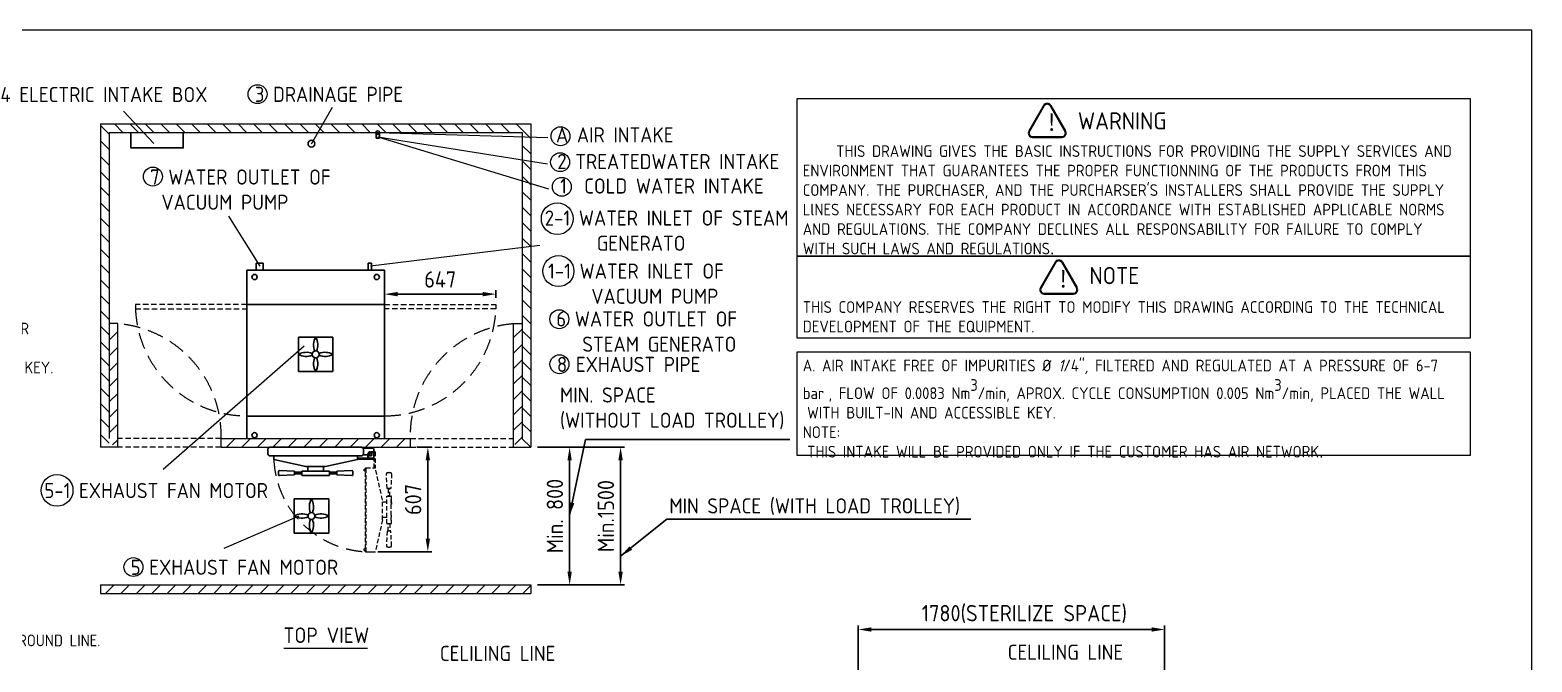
# Model space of a CAD drawing. Header units: millimetres. Extents: x -170975 to 48716, y -635 to 34110.
# Drawn here: x 39991 to 48716, y 4960 to 8635 of the extents above; entities that cross this region are included whole.
import ezdxf

# ---------------------------------------------------------------- set-up
doc = ezdxf.new("R2010")
doc.units = ezdxf.units.MM
doc.linetypes.add('HIDDEN', pattern=[9.525, 6.35, -3.175])
doc.layers.get('0').update_dxf_attribs({"lineweight": 25})
for name, color, linetype, lineweight in [('D', 3, 'Continuous', 9), ('F', 7, 'Continuous', 15), ('H', 2, 'HIDDEN', 15), ('S', 4, 'Continuous', 15)]:
    doc.layers.add(name, color=color, linetype=linetype, lineweight=lineweight)
doc.styles.get("Standard").update_dxf_attribs({"font": 'KAIU.TTF'})
doc.styles.add('STU25', font='isocp2.shx')
doc.dimstyles.new('STU25', dxfattribs={"dimscale": 38, "dimtxt": 2.5, "dimasz": 2, "dimexe": 0.6, "dimexo": 1, "dimgap": 1, "dimtad": 1, "dimdsep": 46, "dimtxsty": 'STU25', "dimcen": 2, "dimazin": 2, "dimtfac": 1, "dimtmove": 0, "dimatfit": 3, "dimfxl": 0, "dimtolj": 1, "dimtzin": 0, "dimarcsym": 0})
doc.dimstyles.new('STU25$7', dxfattribs={"dimscale": 38, "dimtxt": 2.5, "dimasz": 2, "dimexe": 1.25, "dimexo": 0.625, "dimgap": 1, "dimtad": 0, "dimdec": 4, "dimdsep": 46, "dimtxsty": 'STU25', "dimcen": 2.5, "dimazin": 2, "dimtfac": 1, "dimtdec": 4, "dimtmove": 0, "dimatfit": 3, "dimfxl": 0, "dimtolj": 1, "dimtzin": 0, "dimarcsym": 0})

# ---------------------------------------------------------------- blocks, each defined once
blk = doc.blocks.new('*D9')
at = {"layer": 'D', "color": 0, "lineweight": -2}
for p, q in [((42238.1, 6208.7), (42324.6, 6208.7)), ((42301.8, 5677.3), (42301.8, 6132.7)), ((42010.7, 5601.3), (42324.6, 5601.3))]:
    blk.add_line(p, q, dxfattribs=at)
at = {"layer": 'D', "color": 0}
for points in [[(42314.4, 6132.7), (42289.1, 6132.7), (42301.8, 6208.7)], [(42289.1, 5677.3), (42314.4, 5677.3), (42301.8, 5601.3)]]:
    blk.add_solid(points, dxfattribs=at)
at = {"layer": 'Defpoints', "color": 0}
for p in [(42200.1, 6208.7), (42301.8, 6208.7), (41972.7, 5601.3)]:
    blk.add_point(p, dxfattribs=at)
at = {"layer": 'D', "color": 0, "insert": (42216.3, 5905), "char_height": 95, "attachment_point": 5, "rotation": 90, "style": 'STU25'}
blk.add_mtext('\\A1;607', dxfattribs=at)
blk = doc.blocks.new('*D11')
at = {"layer": 'D', "color": 0, "lineweight": -2}
for p, q in [((42938.1, 6208.7), (43148.2, 6208.7)), ((43125.4, 6132.7), (43125.4, 5484.7)), ((42938.1, 5408.7), (43148.2, 5408.7))]:
    blk.add_line(p, q, dxfattribs=at)
at = {"layer": 'D', "color": 0}
for points in [[(43138, 6132.7), (43112.7, 6132.7), (43125.4, 6208.7)], [(43112.7, 5484.7), (43138, 5484.7), (43125.4, 5408.7)]]:
    blk.add_solid(points, dxfattribs=at)
at = {"layer": 'Defpoints', "color": 0}
for p in [(42900.1, 6208.7), (42900.1, 5408.7), (43125.4, 5408.7)]:
    blk.add_point(p, dxfattribs=at)
at = {"layer": 'D', "color": 0, "insert": (43039.9, 5808.7), "char_height": 95, "attachment_point": 5, "rotation": 90, "style": 'STU25'}
blk.add_mtext('\\A1;{\\Fisocp2.shx;Min. 800}', dxfattribs=at)
blk = doc.blocks.new('*D12')
at = {"layer": 'D', "color": 0, "lineweight": -2}
for p, q in [((42938.1, 6208.7), (43444.3, 6208.7)), ((43421.5, 6132.7), (43421.5, 5484.7)), ((42938.1, 5408.7), (43444.3, 5408.7))]:
    blk.add_line(p, q, dxfattribs=at)
at = {"layer": 'D', "color": 0}
for points in [[(43434.1, 6132.7), (43408.8, 6132.7), (43421.5, 6208.7)], [(43408.8, 5484.7), (43434.1, 5484.7), (43421.5, 5408.7)]]:
    blk.add_solid(points, dxfattribs=at)
at = {"layer": 'Defpoints', "color": 0}
for p in [(42900.1, 6208.7), (42900.1, 5408.7), (43421.5, 5408.7)]:
    blk.add_point(p, dxfattribs=at)
at = {"layer": 'D', "color": 0, "insert": (43336, 5808.7), "char_height": 95, "attachment_point": 5, "rotation": 90, "style": 'STU25'}
blk.add_mtext('\\A1;{\\Fisocp2.shx;Min.1500}', dxfattribs=at)
blk = doc.blocks.new('*D14')
at = {"layer": 'D', "color": 0, "lineweight": -2}
for p, q in [((42050.1, 7076.7), (42050.1, 7121.8)), ((42126.1, 7099), (42621.1, 7099)), ((42697.1, 7076.7), (42697.1, 7121.8))]:
    blk.add_line(p, q, dxfattribs=at)
at = {"layer": 'D', "color": 0}
for points in [[(42126.1, 7111.7), (42126.1, 7086.4), (42050.1, 7099)], [(42621.1, 7086.4), (42621.1, 7111.7), (42697.1, 7099)]]:
    blk.add_solid(points, dxfattribs=at)
at = {"layer": 'Defpoints', "color": 0}
for p in [(42697.1, 7099), (42050.1, 7038.7), (42697.1, 7038.7)]:
    blk.add_point(p, dxfattribs=at)
at = {"layer": 'D', "color": 0, "insert": (42373.6, 7184.5), "char_height": 95, "attachment_point": 5, "style": 'STU25'}
blk.add_mtext('\\A1;647', dxfattribs=at)
blk = doc.blocks.new('*D17')
at = {"layer": 'D', "color": 0, "lineweight": -2}
for p, q in [((44802.2, 4838.4), (44802.2, 5171.7)), ((44878.2, 5148.9), (46506.2, 5148.9)), ((46582.2, 4838.4), (46582.2, 5171.7))]:
    blk.add_line(p, q, dxfattribs=at)
at = {"layer": 'D', "color": 0}
for points in [[(44878.2, 5161.6), (44878.2, 5136.3), (44802.2, 5148.9)], [(46506.2, 5136.3), (46506.2, 5161.6), (46582.2, 5148.9)]]:
    blk.add_solid(points, dxfattribs=at)
at = {"layer": 'Defpoints', "color": 0}
for p in [(46582.2, 5148.9), (44802.2, 4800.4), (46582.2, 4800.4)]:
    blk.add_point(p, dxfattribs=at)
at = {"layer": 'D', "color": 0, "insert": (45767.2, 5239.2), "char_height": 95, "attachment_point": 5, "style": 'STU25'}
blk.add_mtext('\\A1;{\\Fisocp2.shx;1780(STERILIZE SPACE)}', dxfattribs=at)

msp = doc.modelspace()

# ---------------------------------------------------------------- hatches: boundary and pattern name
at = {"layer": 'D'}
h = msp.add_hatch(color=11, dxfattribs=at)
edge = h.paths.add_edge_path(flags=16)
edge.add_line((45814.615, 8015.48), (45985.333, 8015.48))
edge.add_arc((45985.333, 8035.48), 20, 270, 389.9999999)
edge.add_line((46002.654, 8045.48), (45917.295, 8193.326))
edge.add_arc((45899.974, 8183.326), 20, 30, 150)
edge.add_line((45882.654, 8193.326), (45797.295, 8045.48))
edge.add_arc((45814.615, 8035.48), 20, 149.9999999, 270)
edge = h.paths.add_edge_path()
edge.add_line((45814.615, 8010.48), (45985.333, 8010.48))
edge.add_arc((45985.333, 8035.48), 25, 270, 389.9999999)
edge.add_line((46006.984, 8047.98), (45921.625, 8195.826))
edge.add_arc((45899.974, 8183.326), 25, 30, 150)
edge.add_line((45878.324, 8195.826), (45792.965, 8047.98))
edge.add_arc((45814.615, 8035.48), 25, 149.9999999, 270)
h = msp.add_hatch(color=11, dxfattribs=at)
edge = h.paths.add_edge_path(flags=16)
edge.add_ellipse((45881.858, 7124.461), major_axis=(20, 0), ratio=1, start_angle=149.9999999, end_angle=270)
edge.add_line((45881.858, 7104.461), (46052.576, 7104.461))
edge.add_ellipse((46052.576, 7124.461), major_axis=(20, 0), ratio=1, start_angle=270, end_angle=389.9999999)
edge.add_line((46069.896, 7134.461), (45984.537, 7282.307))
edge.add_ellipse((45967.217, 7272.307), major_axis=(20, 0), ratio=1, start_angle=30, end_angle=150)
edge.add_line((45949.896, 7282.307), (45864.537, 7134.461))
edge = h.paths.add_edge_path()
edge.add_ellipse((45881.858, 7124.461), major_axis=(25, 0), ratio=1, start_angle=149.9999999, end_angle=270)
edge.add_line((45881.858, 7099.461), (46052.576, 7099.461))
edge.add_ellipse((46052.576, 7124.461), major_axis=(25, 0), ratio=1, start_angle=270, end_angle=389.9999999)
edge.add_line((46074.226, 7136.961), (45988.867, 7284.807))
edge.add_ellipse((45967.217, 7272.307), major_axis=(25, 0), ratio=1, start_angle=30, end_angle=150)
edge.add_line((45945.566, 7284.807), (45860.207, 7136.961))
at = {"layer": 'H', "ltscale": 5}
h = msp.add_hatch(dxfattribs=at)
h.set_pattern_fill('ANSI31', color=256, scale=20, angle=270, style=0)
h.set_pattern_definition([(315, (14288.044, 156.194), (44.90128, 44.90128), [])])
h.paths.add_polyline_path([(42900.101, 8088.724), (40400.101, 8088.724), (40400.101, 6208.724), (40450.101, 6208.724), (40450.101, 6258.724), (40450.101, 6927.939), (40450.101, 8038.724), (42850.101, 8038.724), (42850.101, 6258.724), (42850.101, 6208.724), (42900.101, 6208.724)])
h = msp.add_hatch(dxfattribs=at)
h.set_pattern_fill('ANSI31', color=256, scale=20, style=0)
h.set_pattern_definition([(45, (14288.044, 156.194), (-44.90128, 44.90128), [])])
h.paths.add_polyline_path([(40450.101, 6927.939), (40450.101, 6258.724), (40475.101, 6215.422), (40500.101, 6229.856), (40500.101, 6927.939)])
h = msp.add_hatch(dxfattribs=at)
h.set_pattern_fill('ANSI31', color=256, scale=20, angle=270, style=0)
h.set_pattern_definition([(225, (-191160.85, 22356.586), (-44.90128, 44.90128), [])])
h.paths.add_polyline_path([(42850.101, 6927.939), (42850.101, 6258.724), (42825.101, 6215.422), (42800.101, 6229.856), (42800.101, 6927.939)])
h = msp.add_hatch(dxfattribs=at)
h.set_pattern_fill('ANSI31', color=256, scale=20, style=0)
h.set_pattern_definition([(45, (14288.044, 737.8), (-44.90128, 44.90128), [])])
h.paths.add_polyline_path([(41100.101, 6258.724), (41100.101, 6208.724), (42200.101, 6208.724), (42200.101, 6258.724)])
h = msp.add_hatch(dxfattribs=at)
h.set_pattern_fill('ANSI31', color=256, scale=20, style=0)
h.set_pattern_definition([(45, (258650.17, 22422.095), (-44.90128, 44.90128), [])])
h.paths.add_polyline_path([(40400.101, 5408.724), (40400.101, 5358.724), (42900.101, 5358.724), (42900.101, 5408.724)])

# ---------------------------------------------------------------- linework, layer by layer
at = {"linetype": 'Continuous'}
for p, q in [((42000.601, 8006.348), (42000.601, 8038.724)), ((42020.601, 8006.348), (42020.601, 8038.724)), ((42000.601, 8006.348), (42020.601, 8006.348)), ((41750.101, 6848.723), (41550.101, 6848.723)), ((41550.101, 6848.723), (41550.101, 6648.723)), ((41750.101, 6848.723), (41750.101, 6648.723)), ((41750.101, 6648.723), (41550.101, 6648.723)), ((41893.551, 6144.724), (41952.565, 6144.724)), ((41987.565, 6138.724), (41893.551, 6138.724)), ((41952.565, 6168.724), (41952.565, 6138.724)), ((41977.565, 6178.724), (41962.565, 6178.724)), ((41987.565, 6138.724), (41987.565, 6168.724)), ((41526.864, 6069.139), (41439.864, 6073.639)), ((41439.864, 6043.639), (41526.864, 6048.139)), ((41526.864, 6048.139), (41526.864, 6069.139)), ((41526.864, 6063.389), (41570.101, 6063.389)), ((41570.101, 6053.889), (41526.864, 6053.889)), ((41773.338, 6063.389), (41730.101, 6063.389)), ((41730.101, 6053.889), (41773.338, 6053.889)), ((41773.338, 6069.139), (41860.338, 6073.639)), ((41773.338, 6048.139), (41773.338, 6069.139)), ((41860.338, 6043.639), (41773.338, 6048.139)), ((41525.601, 5908.724), (41525.601, 5708.724)), ((41725.601, 5908.724), (41525.601, 5908.724)), ((41725.601, 5908.724), (41725.601, 5708.724)), ((41725.601, 5708.724), (41525.601, 5708.724))]:
    msp.add_line(p, q, dxfattribs=at)
for p, q in [((41305.101, 7278.723), (41345.101, 7278.723)), ((41305.101, 7238.723), (41305.101, 7278.723)), ((41345.101, 7278.723), (41345.101, 7238.723)), ((41955.101, 7278.723), (41975.101, 7278.723)), ((41955.101, 7238.723), (41955.101, 7278.723)), ((41975.101, 7238.723), (41975.101, 7278.723)), ((42050.101, 7238.723), (41250.101, 7238.723)), ((41250.101, 7038.723), (41250.101, 7238.723)), ((42050.101, 7038.723), (42050.101, 7238.723)), ((41250.101, 7038.724), (42050.101, 7038.724)), ((41250.101, 7038.724), (41250.101, 6388.724)), ((42050.101, 7038.723), (41250.101, 7038.723)), ((42050.101, 7038.724), (42050.101, 6388.724)), ((41250.101, 6388.724), (42050.101, 6388.724)), ((41250.101, 6388.724), (42050.101, 6388.724)), ((41250.101, 6388.724), (41250.101, 6258.724)), ((42050.101, 6388.724), (42050.101, 6258.724)), ((41372.601, 6170.724), (41372.601, 6196.724)), ((41384.601, 6208.724), (41425.101, 6208.724)), ((41405.101, 6208.724), (41895.101, 6208.724)), ((41915.601, 6208.724), (41875.101, 6208.724)), ((41927.601, 6203.724), (41981.565, 6203.724)), ((41927.601, 6163.724), (41927.601, 6203.724)), ((41927.601, 6170.724), (41927.601, 6196.724)), ((41947.565, 6203.724), (41981.565, 6203.724)), ((41987.565, 6197.724), (41987.565, 6164.724)), ((41916.55, 6158.761), (41383.652, 6158.761)), ((41406.651, 6158.761), (41406.651, 6137.553)), ((41592.601, 6096.724), (41406.651, 6137.553)), ((41707.601, 6096.724), (41893.551, 6137.553)), ((41893.286, 6138.724), (41893.551, 6138.724)), ((41893.551, 6137.553), (41893.286, 6138.724)), ((41893.287, 6138.724), (41893.551, 6137.553)), ((41893.551, 6158.761), (41893.551, 6138.724)), ((41893.551, 6138.724), (41893.551, 6137.553)), ((41927.601, 6163.724), (41947.565, 6163.724)), ((41947.565, 6163.724), (41949.991, 6163.724)), ((41570.101, 6070.389), (41730.101, 6070.389)), ((41570.101, 6070.389), (41570.101, 6046.889)), ((41572.601, 6044.389), (41589.101, 6044.389)), ((41590.101, 6045.389), (41606.601, 6045.389)), ((41592.601, 6096.724), (41707.601, 6096.724)), ((41605.101, 6070.389), (41605.101, 6096.724)), ((41607.601, 6044.389), (41617.601, 6044.389)), ((41618.601, 6045.389), (41681.601, 6045.389)), ((41682.601, 6044.389), (41692.601, 6044.389)), ((41692.601, 6044.389), (41682.601, 6044.389)), ((41710.101, 6045.389), (41693.601, 6045.389)), ((41693.601, 6045.389), (41710.101, 6045.389)), ((41695.101, 6070.389), (41695.101, 6096.724)), ((41711.101, 6044.389), (41727.601, 6044.389)), ((41730.101, 6070.389), (41730.101, 6046.889))]:
    msp.add_line(p, q)
msp.add_lwpolyline([(40576.298, 8038.724), (40576.298, 7949.126), (40880.987, 7949.126), (40880.987, 8038.724)], dxfattribs=at)
for centre, radius in [((42010.601, 8038.724), 10.761), ((41625.601, 7973.724), 20), ((41295.101, 7198.723), 15), ((42005.101, 7198.723), 15), ((41650.101, 6748.723), 20), ((41650.101, 6748.723), 20), ((41650.101, 6748.723), 20), ((41650.101, 6748.723), 20), ((41295.101, 6278.724), 15), ((42005.101, 6278.724), 15), ((41970.065, 6164.724), 6.45), ((41970.065, 6164.724), 6.4), ((41625.601, 5808.724), 20), ((41625.601, 5808.724), 20), ((41625.601, 5808.724), 20), ((41625.601, 5808.724), 20)]:
    msp.add_circle(centre, radius)
for centre, radius, start, end in [((41731.125, 6802.848), 93.11, 150.4818019, 201.9770324), ((41569.077, 6802.848), 93.11, 338.0229676, 29.5181981), ((41595.976, 6667.699), 93.11, 68.0229676, 119.5181981), ((41595.976, 6829.748), 93.11, 240.4818019, 291.9770324), ((41731.125, 6694.599), 93.11, 158.0229676, 209.5181981), ((41569.077, 6694.599), 93.11, 330.4818019, 21.9770324), ((41704.226, 6667.699), 93.11, 60.4818019, 111.9770324), ((41704.226, 6829.748), 93.11, 248.0229676, 299.5181981), ((41384.601, 6196.724), 12, 90, 180), ((41915.601, 6196.724), 12, 0, 90), ((41981.565, 6197.724), 6, 0, 90), ((41384.601, 6170.724), 12, 180, 270), ((41915.601, 6170.724), 12, 270, 0), ((41949.991, 6160.724), 3, 30.9007102, 90), ((41572.601, 6046.889), 2.5, 180, 270), ((41589.101, 6045.389), 1, 270, 0), ((41607.601, 6045.389), 1, 180, 270), ((41617.601, 6045.389), 1, 270, 0), ((41682.601, 6045.389), 1, 180, 270), ((41692.601, 6045.389), 1, 270, 0), ((41711.101, 6045.389), 1, 180, 270), ((41727.601, 6046.889), 2.5, 270, 0), ((41706.625, 5862.848), 93.11, 150.4818019, 201.9770324), ((41544.577, 5862.848), 93.11, 338.0229676, 29.5181981), ((41571.476, 5727.699), 93.11, 68.0229676, 119.5181981), ((41571.476, 5889.748), 93.11, 240.4818019, 291.9770324), ((41706.625, 5754.599), 93.11, 158.0229676, 209.5181981), ((41544.577, 5754.599), 93.11, 330.4818019, 21.9770324), ((41679.726, 5727.699), 93.11, 60.4818019, 111.9770324), ((41679.726, 5889.748), 93.11, 248.0229676, 299.5181981)]:
    msp.add_arc(centre, radius, start, end)
for centre, radius, start, end in [((41962.565, 6168.724), 10, 90, 180), ((41977.565, 6168.724), 10, 0, 90), ((41489.636, 6058.639), 55.773, 168.6471146, 191.3528854), ((41439.864, 6068.633), 5.007, 90, 168.6471146), ((41439.864, 6048.646), 5.007, 191.3528854, 275.9218723), ((41860.338, 6048.646), 5.007, 264.0781277, 348.6471146), ((41860.338, 6068.633), 5.007, 11.3528854, 90), ((41810.566, 6058.639), 55.773, 348.6471146, 11.3528854)]:
    msp.add_arc(centre, radius, start, end, dxfattribs=at)
at = {"layer": 'D'}
for p, q in [((40709.291, 7975.621), (40533.001, 8163.36)), ((42010.601, 8038.724), (42997.93, 8010.018)), ((42011.54, 8013.867), (43001.872, 7711.876)), ((41143.421, 7552.859), (41325.495, 7261.736)), ((42951.888, 7381.001), (41968.509, 7261.524)), ((41583.525, 6797.507), (40763.529, 6079.642)), ((41552.211, 5807.867), (41115.653, 5620.338)), ((41465.86, 5040.578), (41950.38, 5040.578))]:
    msp.add_line(p, q, dxfattribs=at)
at = {"layer": 'D', "linetype": 'Continuous'}
for p, q in [((41625.601, 7973.724), (41748.134, 8185.529)), ((42011.54, 8013.867), (42996.616, 7856.35))]:
    msp.add_line(p, q, dxfattribs=at)
at = {"layer": 'D', "color": 11}
for p, q in [((45878.324, 8195.826), (45792.965, 8047.98)), ((45882.654, 8193.326), (45797.295, 8045.48)), ((45917.295, 8193.326), (46002.654, 8045.48)), ((45921.625, 8195.826), (46006.984, 8047.98)), ((45814.615, 8015.48), (45985.333, 8015.48)), ((45814.615, 8010.48), (45985.333, 8010.48)), ((45945.566, 7284.807), (45860.207, 7136.961)), ((45949.896, 7282.307), (45864.537, 7134.461)), ((45984.537, 7282.307), (46069.896, 7134.461)), ((45988.867, 7284.807), (46074.226, 7136.961)), ((45881.858, 7104.461), (46052.576, 7104.461)), ((45881.858, 7099.461), (46052.576, 7099.461))]:
    msp.add_line(p, q, dxfattribs=at)
for points in [[(44447.303, 8236.8), (48356.933, 8236.8), (48356.933, 7320.483), (44447.303, 7320.483)], [(44447.303, 7320.483), (48356.933, 7320.483), (48356.933, 6842.706), (44447.303, 6842.706)], [(44447.303, 6764.438), (48356.933, 6764.438), (48356.933, 6160.967), (44447.303, 6160.967)]]:
    msp.add_lwpolyline(points, close=True, dxfattribs=at)
at = {"layer": 'D'}
for centre, radius in [((41312.657, 8261.953), 55), ((43072.464, 8017.216), 55), ((43070.192, 7866.429), 55), ((40704.462, 7782.645), 55), ((43080.192, 7723.244), 55), ((43053.568, 7537.78), 92.5), ((43060.649, 7232.902), 90), ((43065.394, 6953.169), 55), ((43066.314, 6691.584), 55), ((40147.759, 5957.87), 92.5), ((40591.165, 5512.074), 55)]:
    msp.add_circle(centre, radius, dxfattribs=at)
at = {"layer": 'D', "color": 11}
for centre, radius, start, end in [((45899.974, 8183.326), 25, 30, 150), ((45899.974, 8183.326), 20, 30, 150), ((45814.615, 8035.48), 25, 149.9999999, 270), ((45814.615, 8035.48), 20, 149.9999999, 270), ((45985.333, 8035.48), 25, 270, 29.9999999), ((45985.333, 8035.48), 20, 270, 29.9999999), ((45967.217, 7272.307), 25, 30, 150), ((45967.217, 7272.307), 20, 30, 150), ((45881.858, 7124.461), 25, 149.9999999, 270), ((45881.858, 7124.461), 20, 149.9999999, 270), ((46052.576, 7124.461), 25, 270, 29.9999999), ((46052.576, 7124.461), 20, 270, 29.9999999)]:
    msp.add_arc(centre, radius, start, end, dxfattribs=at)
at = {"layer": 'F', "color": 6}
msp.add_lwpolyline([(35531.117, 8634.984), (35531.117, -635.016), (48716.117, -635.016), (48716.117, 8634.984)], close=True, dxfattribs=at)
msp.add_lwpolyline([(35531.117, 8634.984), (35531.117, -635.016), (48716.117, -635.016), (48716.117, 8634.984)], close=True, dxfattribs=at)
at = {"layer": 'H', "ltscale": 5}
for p, q in [((40603.101, 7038.723), (40603.101, 7013.723)), ((41250.101, 7038.723), (40603.101, 7038.723)), ((40603.101, 7013.723), (41250.101, 7013.723)), ((42050.101, 7038.723), (42697.101, 7038.723)), ((42697.101, 7013.723), (42050.101, 7013.723)), ((42697.101, 7038.723), (42697.101, 7013.723)), ((41100.101, 6258.724), (40500.101, 6258.724)), ((41100.101, 6208.724), (40500.101, 6208.724)), ((42200.101, 6258.724), (42800.101, 6258.724)), ((42200.101, 6208.724), (42800.101, 6208.724))]:
    msp.add_line(p, q, dxfattribs=at)
at = {"layer": 'H', "ltscale": 4}
for p, q in [((41956.065, 6172.224), (41956.065, 6157.224)), ((41996.065, 6182.224), (41966.065, 6182.224)), ((41966.065, 6147.224), (41996.065, 6147.224)), ((41990.065, 6088.21), (41990.065, 6147.224)), ((41996.065, 6182.224), (41996.065, 6088.21)), ((41932.065, 6081.26), (41943.065, 6082.106)), ((41932.065, 6072.26), (41932.065, 6081.26)), ((41932.065, 6072.26), (41943.065, 6071.413)), ((41939.815, 6088.26), (41939.065, 6087.51)), ((41939.065, 6081.798), (41939.065, 6087.51)), ((41939.065, 5617.798), (41939.065, 6071.721)), ((41939.815, 6088.26), (41943.065, 6088.26)), ((41943.065, 6088.26), (41943.065, 6086.76)), ((41943.065, 5601.31), (41943.065, 6088.21)), ((41943.065, 6088.21), (41997.235, 6088.21)), ((42038.065, 5902.26), (41997.235, 6088.21)), ((42065.649, 5967.997), (42061.149, 6054.997)), ((42091.149, 6054.997), (42086.649, 5967.997)), ((42086.649, 5967.997), (42065.649, 5967.997)), ((42071.399, 5967.997), (42071.399, 5924.76)), ((42080.899, 5924.76), (42080.899, 5967.997)), ((42038.065, 5787.26), (42038.065, 5902.26)), ((42064.399, 5889.76), (42038.065, 5889.76)), ((42064.399, 5924.76), (42087.899, 5924.76)), ((42064.399, 5764.76), (42064.399, 5924.76)), ((42089.399, 5888.26), (42089.399, 5904.76)), ((42089.399, 5904.76), (42089.399, 5888.26)), ((42089.399, 5813.26), (42089.399, 5876.26)), ((42090.399, 5905.76), (42090.399, 5922.26)), ((42090.399, 5887.26), (42090.399, 5877.26)), ((42090.399, 5877.26), (42090.399, 5887.26)), ((42038.065, 5787.26), (41997.235, 5601.31)), ((42064.715, 5799.76), (42038.065, 5799.76)), ((42064.399, 5764.76), (42087.899, 5764.76)), ((42071.399, 5721.522), (42071.399, 5764.76)), ((42080.899, 5764.76), (42080.899, 5721.522)), ((42089.399, 5784.76), (42089.399, 5801.26)), ((42090.399, 5802.26), (42090.399, 5812.26)), ((42090.399, 5767.26), (42090.399, 5783.76)), ((42065.649, 5721.522), (42061.149, 5634.522)), ((42086.649, 5721.522), (42065.649, 5721.522)), ((42091.149, 5634.522), (42086.649, 5721.522)), ((41932.065, 5617.26), (41943.065, 5618.106)), ((41932.065, 5608.26), (41932.065, 5617.26)), ((41932.065, 5608.26), (41943.065, 5607.413)), ((41939.065, 5602.01), (41939.065, 5607.721)), ((41939.815, 5601.26), (41939.065, 5602.01)), ((41939.815, 5601.26), (41943.065, 5601.26)), ((41943.065, 5601.26), (41943.065, 5602.76)), ((41943.065, 5601.31), (41997.235, 5601.31))]:
    msp.add_line(p, q, dxfattribs=at)
msp.add_circle((41970.065, 6164.724), 6.4, dxfattribs=at)
at = {"layer": 'H', "ltscale": 15}
for centre, radius, start, end in [((41250.101, 7038.724), 647.483, 182.2128052, 270), ((42050.101, 7038.724), 647.483, 270, 357.7871948), ((40447.49, 6275.369), 653.608, 358.5407222, 85.3830663), ((42852.712, 6275.369), 653.608, 94.6169337, 181.4592778), ((41970.065, 6164.724), 564.069, 182.7609377, 272.7609377)]:
    msp.add_arc(centre, radius, start, end, dxfattribs=at)
at = {"layer": 'H', "ltscale": 4}
for centre, radius, start, end in [((41966.065, 6172.224), 10, 90, 180), ((41966.065, 6157.224), 10, 180, 270), ((42066.156, 6054.997), 5.007, 101.3528854, 180), ((42076.149, 6005.225), 55.773, 78.6471146, 101.3528854), ((42086.142, 6054.997), 5.007, 354.0781277, 78.6471146), ((42087.899, 5922.26), 2.5, 0, 90), ((42089.399, 5905.76), 1, 270, 0), ((42089.399, 5887.26), 1, 0, 90), ((42089.399, 5877.26), 1, 270, 0), ((42087.899, 5767.26), 2.5, 270, 0), ((42089.399, 5812.26), 1, 0, 90), ((42089.399, 5802.26), 1, 270, 0), ((42089.399, 5783.76), 1, 0, 90), ((42066.156, 5634.522), 5.007, 180, 258.6471146), ((42076.149, 5684.295), 55.773, 258.6471146, 281.3528854), ((42086.142, 5634.522), 5.007, 281.3528854, 5.9218723)]:
    msp.add_arc(centre, radius, start, end, dxfattribs=at)
at = {"layer": 'S', "linetype": 'Continuous'}
for p, q in [((40400.101, 8088.724), (42900.101, 8088.724)), ((40400.101, 8088.724), (40400.101, 6208.724)), ((40450.101, 8038.724), (40450.101, 6258.724)), ((40450.101, 8038.724), (42850.101, 8038.724)), ((42850.101, 8038.724), (42850.101, 6258.724)), ((42900.101, 8088.724), (42900.101, 6208.724)), ((40500.101, 6208.724), (40400.101, 6208.724)), ((41100.101, 6258.724), (42200.101, 6258.724)), ((41100.101, 6208.724), (42200.101, 6208.724)), ((42200.101, 6208.724), (42200.101, 6258.724)), ((42800.101, 6208.724), (42900.101, 6208.724))]:
    msp.add_line(p, q, dxfattribs=at)
at = {"layer": 'S'}
for p, q in [((40450.101, 6927.939), (40450.101, 6258.724)), ((40500.101, 6927.939), (40450.101, 6927.939)), ((40500.101, 6208.724), (40500.101, 6927.939)), ((42800.101, 6208.724), (42800.101, 6927.939)), ((42800.101, 6927.939), (42850.101, 6927.939)), ((41100.101, 6208.724), (41100.101, 6258.724)), ((40400.101, 5408.724), (42900.101, 5408.724)), ((40400.101, 5408.724), (40400.101, 5358.724)), ((40400.101, 5358.724), (42900.101, 5358.724)), ((42900.101, 5408.724), (42900.101, 5358.724))]:
    msp.add_line(p, q, dxfattribs=at)

# ---------------------------------------------------------------- texts
at = {"layer": 'D', "char_height": 88, "attachment_point": 1, "style": 'STU25'}
for s, insert in [('4 ELECTRIC INTAKE BOX', (39818.754, 8303.531)), ('3 DRAINAGE PIPE', (41296.477, 8304.805)), ('7 WATER OUTLET OF \\P{\\f???|b0|i0|c136|p17;  }VACUUM PUMP', (40688.292, 7824.002)), ('1  COLD WATER INTAKE', (43069.764, 7771.836)), ('1-1 WATER INLET OF \\P     VACUUM PUMP', (42999.762, 7277.059)), ('6 WATER OUTLET OF\\P   STEAM GENERATO', (43047.868, 6998.706))]:
    msp.add_mtext(s, dxfattribs=dict(at, insert=insert))
at = {"layer": 'D', "color": 11, "attachment_point": 1, "style": 'STU25'}
for s, insert, char_height in [('{\\f標楷體|b0|i0|c136|p65;!}', (45891.664, 8148.597), 100), ('WARNING', (46078.176, 8156.345), 100), ('\\A1;\\f????|b0|i0|c0|p54; \\P\\Fisocp2.shx|c136;     THIS DRAWING GIVES THE BASIC INSTRUCTIONS FOR PROVIDING THE SUPPLY SERVICES AND\\PENVIRONMENT THAT GUARANTEES THE PROPER FUNCTIONNING OF THE PRODUCTS FROM THIS \\PCOMPANY. THE PURCHASER, AND THE PURCHARSER\'S INSTALLERS SHALL PROVIDE THE SUPPLY \\PLlNES NECESSARY FOR EACH PRODUCT IN ACCORDANCE WITH ESTABLlSHED APPLlCABLE NORMS \\PAND REGULATIONS. THE COMPANY DECLlNES ALL RESPONSABILlTY FOR FAILURE TO COMPLY \\PWITH SUCH LAWS AND REGULATIONS\\f????|b0|i0|c0|p54;.\\P\\P\\P\\Fisocp2.shx|c136;THIS COMPANY RESERVES THE RIGHT TO MODIFY THIS DRAWING ACCORDING TO THE TECHNICAL \\PDEVELOPMENT OF THE EQUIPMENT.\\P\\PA. AIR INTAKE FREE OF IMPURITIES %%C \\fISOCP2|b0|i1|c0|p2;1\\Fisocp2.shx|c136;/4"\\fISOCP2|b0|i1|c0|p2;, \\Fisocp2.shx|c136;FILTERED AND REGULATED AT A PRESSURE OF 6-7 \\Pbar\\f????|b0|i0|c0|p54; \\Fisocp2.shx|c136;, FLOW OF 0.0083 Nm\\S3^ ;/min, APROX. CYCLE CONSUMPTION 0.005 Nm\\S3^ ;/min, PLACED THE WALL \\P\\f????|b0|i0|c0|p54; \\Fisocp2.shx|c136;WITH BUILT-IN AND ACCESSIBLE KEY.\\PNOTE:\\P\\f????|b0|i0|c0|p54; \\Fisocp2.shx|c136;THIS INTAKE WILL BE PROVIDED ONLY IF THE CUSTOMER HAS AIR NETWORK\\fArial|b0|i0|c0|p34;.', (44479.867, 8078.213), 68), ('{\\A1;\\F????;}\\P{\\A1;\\Fisocp2.shx;1. COLD WATER INTAKE OF ∅1/2", TEMPERATURE OF WATER 25°C, CONSUMPTION PER CYCLE 10}{\\A1;\\f細明體|b0|i0|c136|p49;~}{\\A1;\\Fisocp2.shx;300 }\\P{\\A1;\\F???; }{\\A1;\\Fisocp2.shx;LITERS. (WATER CONSUMPTION DETERMINED BY DRYING TIME) THE VACUUM PUMP 10 L/MIN. }\\P{\\A1;\\F???; }{\\A1;\\Fisocp2.shx;PRESSURE OF WATER 0.5}{\\A1;\\f細明體|b0|i0|c136|p49;~}{\\A1;\\Fisocp2.shx;10 bar}{\\A1;\\f標楷體|b0|i0|c136|p65;、}{\\A1;\\Fisocp2.shx;HARDNESS OF WATER 0.9°fH(0.09mmol/L)}{\\A1;\\f標楷體|b0|i0|c136|p65;、}{\\A1;\\Fisocp2.shx;pH 7}{\\A1;\\f細明體|b0|i0|c136|p49;~}{\\A1;\\Fisocp2.shx;9}{\\A1;\\f標楷體|b0|i0|c136|p65;、}{\\A1;\\Fisocp2.shx;THE }\\P{\\A1;\\F???; }{\\A1;\\Fisocp2.shx;CHLORIDES LEVEL WILL BE }{\\A1;\\f新細明體|b0|i0|c136|p16;≦}{\\A1;\\Fisocp2.shx;0.1 mg/l, PLACED THE WALL WITH BUILT-IN AND ACCESSIBLE KEY.}\\P{\\A1;\\Fisocp2.shx;2.COLD TREATEDWATER INTAKE OF ∅1/2"G, SUPPLIED AT TEMPERATURE OF 25°C, CONSUMPTION PER }\\P{\\A1;\\Fisocp2.shx;  13L/CYC, PRESSURE OF WATER 0.5}{\\A1;\\f細明體|b0|i0|c136|p49;~}{\\A1;\\Fisocp2.shx;10 bar}{\\A1;\\f標楷體|b0|i0|c136|p65;、}{\\A1;\\Fisocp2.shx;HARDNESS OF WATER}{\\A1;\\f標楷體|b0|i0|c136|p65;≦}{\\A1;\\Fisocp2.shx;0.2°fH(0.02mmol/L)}{\\A1;\\f標楷體|b0|i0|c136|p65;，}\\P{\\A1;\\Fisocp2.shx;  pH 5}{\\A1;\\f細明體|b0|i0|c136|p49;~}{\\A1;\\Fisocp2.shx;7AND WITH CONDUCTIVITY }{\\A1;\\f標楷體|b0|i0|c136|p65;≦}{\\A1;\\Fisocp2.shx;1}{\\A1;\\Fisocp2.shx;\\H0.95590x;5}{\\A1;\\f新細明體|b0|i0|c136|p16;\\H0.95590x;μ}{\\A1;\\Fisocp2.shx;\\H1.00000x;S/cm , PLACED THE WALL WITH BUILT-IN AND ACCESSIBLE KEY.}\\P{\\A1;\\Fisocp2.shx;\\H1.00000x;}\\P{\\A1;\\Fisocp2.shx;\\H1.00000x;NOTE:}\\P{\\A1;\\Fisocp2.shx;\\H1.00000x; EACH TIME THE STEAM GENERATOR IS EMPTIED FOR CLEANING OR MAINTENANCE, A FURTHER 15 }\\P{\\A1;\\F???;\\H1.00000x; }{\\A1;\\Fisocp2.shx;\\H1.00000x;LITER OF WATER ARE NEEDED TO FILL IT UP AGAIN.}\\P{\\A1;\\Fisocp2.shx;\\H1.00000x;3. DRAINAGE PIPE ∅}{\\A1;\\f標楷體|b0|i0|c136|p65;\\H1.00000x;≧}{\\A1;\\Fisocp2.shx;\\H1.00000x;1" METALLIC PIPE, CORROSION RESISTANCE 2"G. AND A TEMPERATURE OF }\\P{\\A1;\\F???;\\H1.00000x; }{\\A1;\\Fisocp2.shx;\\H1.00000x;100°C ABOVE.}\\P{\\A1;\\Fisocp2.shx;\\H1.00000x;4.ELECTRIC INTAKE,7kW,WIRE 4 m}{\\A1;\\F???;\\H1.00000x; }{\\A1;\\Fisocp2.shx;\\H1.00000x;LONG. (GENERAL POWER SUPPLY TO THE STERILIZER).}\\P{\\A1;\\Fisocp2.shx;\\H1.00000x;}\\P{\\A1;\\Fisocp2.shx;\\H1.00000x;}\\P{\\A1;\\Fisocp2.shx;\\H1.00000x;}\\P{\\A1;\\Fisocp2.shx;\\H1.00000x;}\\P{\\A1;\\Fisocp2.shx;\\H1.00000x;NOTE:POWER INPUT MUST BE INSTALLED ACCORDING TO LOCAL APPLICABLE NORMS.}\\P{\\A1;\\H1.00000x;NOTE: ONCE THERE EXISTS REVERSING OF FAN BLADES THAT WILL CAUSED NO VACUUM VALUE, }\\P{\\A1;\\H1.00000x;TURN OFF THE MAIN POWER AND THEN SWITCH ANY TWO LINES OF THE THREE-PHASES EXCEPT GROUND LINE. }\\P{\\A1;\\H1.00000x;YOU MAY HAVE TO REPEAT THIS SWITCHING STEPS FOR TWO TIMES TO MATCH }\\P{\\A1;\\H1.00000x;WITH THE CORRECT ROTATING DIRECTION AS SHOWN ON THE PUMP. }\\P{\\A1;\\Fisocp2.shx;\\H1.00000x;5. CEILING MOUNTED AIR EXTRACTION WITH GRILLE DRAW 200 Kcal/h (LOADING / UNLOADING AREA).}\\P{\\A1;\\Fisocp2.shx;\\H1.00000x;5-1 CEILING MOUNTED AIR EXTRACTION WITH GRILLE DRAW 400 Kcal/h (STERILIZE AREA).}\\P{\\A1;\\Fisocp2.shx;\\H1.00000x;6. A CHECK VALVE SHALL BE FITTED AS INDICATED IN THE DRAWING (6)AND(7)}{\\A1;\\f標楷體|b0|i0|c136|p65;\\H1.00000x;、}{\\A1;\\Fisocp2.shx;\\H1.00000x;(8) .}\\P{\\A1;\\Fisocp2.shx;\\H1.00000x;}\\P{\\A1;\\Fisocp2.shx;\\H1.00000x;B. THE EQUIPMENT SHALL BE ADJUST TO A ANGLE OF 1°}{\\A1;\\f細明體|b0|i0|c136|p49;\\H1.00000x;~}{\\A1;\\Fisocp2.shx;\\H1.00000x;2° WITH REAR SITE HIGHER THAN FRONT }\\P{\\A1;\\F???;\\H1.00000x; }{\\A1;\\Fisocp2.shx;\\H1.00000x;SITE FOR THE PROPER OPERATION OF DRY AND DRAINAGE}{\\A1;\\fArial|b0|i0|c0|p34;\\H1.00000x;.}\\P{\\A1;\\fArial|b0|i0|c0|p34;\\H1.00000x;}\\P{\\A1;\\Fisocp2.shx;\\H1.00000x;IMPORTANT}{\\A1;\\f標楷體|b0|i0|c136|p65;\\H1.00000x;：}{\\A1;\\Fisocp2.shx;\\H1.00000x;ENVIRONMENT CONDITIONS IN THE STERILE AREA:}\\P{\\A1;\\Fisocp2.shx;\\H1.00000x;-}{\\A1;\\F???;\\H1.00000x; }{\\A1;\\Fisocp2.shx;\\H1.00000x;THE STERILE AREA TEMPERATURE MUST BE }{\\A1;\\f標楷體|b0|i0|c136|p65;\\H1.00000x;≦}{\\A1;\\Fisocp2.shx;\\H1.00000x; 40°C }{\\A1;\\f標楷體|b0|i0|c136|p65;\\H1.00000x;；}{\\A1;\\Fisocp2.shx;\\H1.00000x;HUMIDITY }{\\A1;\\f標楷體|b0|i0|c136|p65;\\H1.00000x;≦}{\\A1;\\Fisocp2.shx;\\H1.00000x; 85%RH}\\P{\\A1;\\Fisocp2.shx;\\H1.00000x;-}{\\A1;\\F???;\\H1.00000x; }{\\A1;\\Fisocp2.shx;\\H1.00000x;TO KEEP THESE CONDITIONS IN THE STERILE AREA AND DEPENDING ON THE Kcal. LOST BY THE }\\P{\\A1;\\F???;\\H1.00000x;  }{\\A1;\\Fisocp2.shx;\\H1.00000x;EQUIPMENT INDICATED IN THE ITEMS 5 & 5-1, WE SUGGEST THAT THE EXTRACTOR AND THE }\\P{\\A1;\\F???;\\H1.00000x;  }{\\A1;\\Fisocp2.shx;\\H1.00000x;DIAMETER OF THE EXTRACTION TUBE ARE CALCULATED AND MADE BY A SPECIALIZED COMPANY.}\\P{\\A1;\\Fisocp2.shx;\\H1.00000x;}\\P{\\A1;\\Fisocp2.shx;\\H1.00000x;ATTENTION:}\\P{\\A1;\\f標楷體|b0|i0|c136|p65;\\H1.00000x;- }{\\A1;\\Fisocp2.shx;\\H1.00000x;THE ELECTRIC WIRES TO THE STERILIZER SHOULD BE DRIVEN BY AN HERMETIC CONDUIT.  }\\P{\\A1;\\f標楷體|b0|i0|c136|p65;\\H1.00000x;- }{\\A1;\\Fisocp2.shx;\\H1.00000x;THE INDICATED AIR EXTRACTION IS ONLY TO DISSIPATE THE HEAT OF THE MACHINE AND MUST }\\P{\\A1;\\F???;\\H1.00000x;  }{\\A1;\\Fisocp2.shx;\\H1.00000x;BE INDEPENDENT OF THE CLIMATE CONTROL SYSTEM OF THE ZONE.}\\P{\\A1;\\f標楷體|b0|i0|c136|p65;\\H1.00000x;- }{\\A1;\\Fisocp2.shx;\\H1.00000x;CHAMBER DIMENSIONS: ∅450x900 mm}\\P{\\A1;\\Fisocp2.shx;\\H1.00000x;- DEVICE OUTSIDE DIMENSIONS: W800mmxH1700mmxD1030mm}\\P{\\A1;\\Fisocp2.shx;\\H1.00000x;- ALL THE OUTLETS POWER INPUT MUST BE INSTALLED ACCORDING TO LOCAL APPLICABLE NORMS.}\\P{\\A1;\\Fisocp2.shx;\\H1.00000x;- IF THERE IS NO FALSE CEILING, THE AIR EXTRACTION, MUST BE INSTALLED IN THE WALL, AND }\\P{\\A1;\\F???;\\H1.00000x;  }{\\A1;\\Fisocp2.shx;\\H1.00000x;HAVE THE SAME CAPACITY AS THOSE OF THE FALSE CEILING, SO THE AIR CAN BE CARRIED }\\P{\\A1;\\F???;\\H1.00000x;  }{\\A1;\\Fisocp2.shx;\\H1.00000x;OUTSIDE OF THE BUILDING.  IT ALSO NEEDS TO BE EQUIPPED WITH A GRILLE.}\\P{\\A1;\\f標楷體|b0|i0|c136|p65;\\H1.00000x;- }{\\A1;\\Fisocp2.shx;\\H1.00000x;THE INSTALLATION UP TO THE MACHINE AS WELL AS THE SUPPLY OF ACCESSIBLE KEY }\\P{\\A1;\\F???;\\H1.00000x;  }{\\A1;\\Fisocp2.shx;\\H1.00000x;ACCORDING TO THE SPECIFICATIONS INDICATED IN THE DRAWING, ARE CHARGEABLE TO THE }\\P{\\A1;\\F???;\\H1.00000x;  }{\\A1;\\Fisocp2.shx;\\H1.00000x;PURCHASERS.}{\\A1;\\fArial|b0|i0|c0|p34;\\H1.00000x; }\\P{\\A1;\\f標楷體|b0|i0|c136|p65;\\H1.00000x;- }{\\A1;\\Fisocp2.shx;\\H1.00000x;IF THERE IS ANY KIND OF PROBLEM DURING INSTALLATION FOR THE VARIOUS INTAKES NOT }\\P{\\A1;\\F???;\\H1.00000x;  }{\\A1;\\Fisocp2.shx;\\H1.00000x;INDICATED IN THE DRAWING, PLEASE CONTACT OUR TECHNICAL SERVICE DEPT. FOR FURTHER }\\P{\\A1;\\F???;\\H1.00000x;  }{\\A1;\\Fisocp2.shx;\\H1.00000x;ASSISTANCE.}\\P{\\A1;\\f標楷體|b0|i0|c136|p65;\\H1.00000x;- }{\\A1;\\Fisocp2.shx;\\H1.00000x;THE MEASUREMENTS OF THIS DRAWING ARE CONSIDERING FINISHED WALLS.}\\P{\\A1;\\f標楷體|b0|i0|c136|p65;\\H1.00000x;- }{\\A1;\\Fisocp2.shx;\\H1.00000x;THE SPACES OF MAINTENANCE MUST BE SUFFICIENTLY ILLUMINATED.}', (36062.652, 7499.79), 68), ('NOTE', (46145.419, 7256.945), 100), ('{\\f標楷體|b0|i0|c136|p65;!}', (45958.906, 7237.577), 100), ('{\\C3;8 EXHAUST PIPE}', (43051.75, 6734.411), 88)]:
    msp.add_mtext(s, dxfattribs=dict(at, insert=insert, char_height=char_height))
at = {"layer": 'D', "char_height": 88, "attachment_point": 1}
for s, insert in [('{\\Fisocp2.shx;A AIR INTAKE}', (43046.175, 8069.133)), ('{\\Fisocp2.shx;2 TREATEDWATER INTAKE\\P }', (43053.809, 7914.045)), ('{\\Fisocp2.shx|c136;2-1 WATER INLET OF STEAM \\P      GENERATO}', (42981.103, 7585.549)), ('{\\Fisocp2.shx|c136;MIN. SPACE \\P(WITHOUT LOAD TROLLEY)}', (43069.27, 6556.477)), ('{\\Fisocp2.shx;5-1 EXHAUST FAN MOTOR}', (40074.033, 6000.794)), ('{\\Fisocp2.shx;MIN SPACE (WITH LOAD TROLLEY)}', (43704.867, 5911.767)), ('{\\Fisocp2.shx;5 EXHAUST FAN MOTOR}', (40575.646, 5554.688)), ('{\\Fisocp.shx;CELILING LINE}', (45670.248, 5060.908)), ('{\\Fisocp.shx;CELILING LINE}', (42371.824, 5053.933))]:
    msp.add_mtext(s, dxfattribs=dict(at, insert=insert))
at = {"layer": 'D', "color": 11, "insert": (41462.685, 5160.58), "char_height": 90, "attachment_point": 1}
msp.add_mtext('{\\Fisocp2.shx;TOP VIEW}', dxfattribs=at)

# ---------------------------------------------------------------- dimensions: what is measured, and where the dimension line sits
at = {"layer": 'D'}
dim = msp.add_linear_dim(base=(42697.101, 7099.034), p1=(42050.101, 7038.723), p2=(42697.101, 7038.723), dimstyle='STU25', dxfattribs=at)
dim.commit()
dim.dimension.update_dxf_attribs({"geometry": '*D14', "text_midpoint": (42373.601, 7184.534)})
dim = msp.add_linear_dim(base=(42301.758, 6208.724), p1=(41972.735, 5601.31), p2=(42200.101, 6208.724), angle=90, dimstyle='STU25', override={"dimdec": 0}, dxfattribs=at)
dim.commit()
dim.dimension.update_dxf_attribs({"geometry": '*D9', "text_midpoint": (42216.258, 5905.017)})
for base, text, picture, middle in [((43125.367, 5408.724), '{\\Fisocp2.shx;Min. <>}', '*D11', (43125.367, 5808.724)), ((43421.471, 5408.724), '{\\Fisocp2.shx;Min.1500}', '*D12', (43421.471, 5808.724))]:
    dim = msp.add_linear_dim(base=base, p1=(42900.101, 6208.724), p2=(42900.101, 5408.724), angle=90, text=text, dimstyle='STU25', dxfattribs=at)
    dim.commit()
    dim.dimension.update_dxf_attribs({"geometry": picture, "text_midpoint": middle, "dimtype": 160})
dim = msp.add_linear_dim(base=(46582.189, 5148.929), p1=(44802.189, 4800.416), p2=(46582.189, 4800.416), text='{\\Fisocp2.shx;<>(STERILIZE SPACE)}', dimstyle='STU25', dxfattribs=at)
dim.commit()
dim.dimension.update_dxf_attribs({"geometry": '*D17', "text_midpoint": (45767.189, 5148.929), "dimtype": 160})

# ---------------------------------------------------------------- leaders
for points in [[(43125.367, 5811.442), (43216.917, 6252.93), (44404.254, 6252.93)], [(43421.471, 5574.779), (43690.243, 5791.181), (45455.71, 5791.181)]]:
    msp.add_leader(points, dimstyle='STU25$7', override={"dimgap": 1, "dimtad": 0}, dxfattribs=at)

doc.saveas('drawing.dxf')
